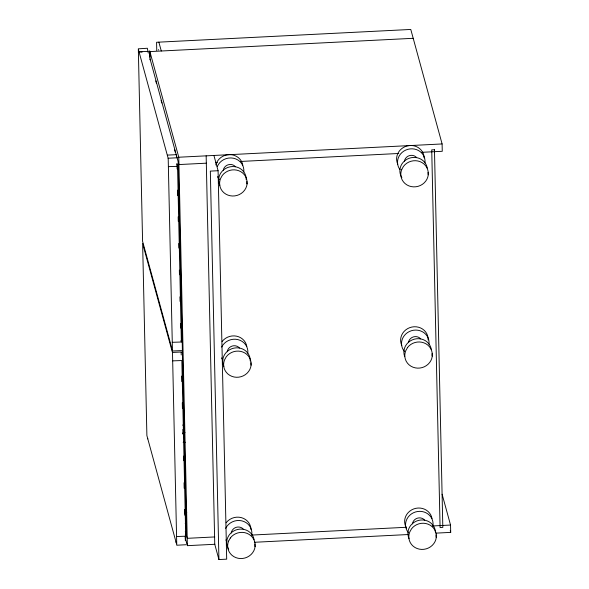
<?xml version="1.0" encoding="UTF-8"?>
<svg xmlns="http://www.w3.org/2000/svg" width="589" height="589" viewBox="0 0 589 589"><rect width="100%" height="100%" fill="white"/><g stroke="black" fill="none" stroke-linecap="round" stroke-linejoin="round"><path stroke-width="0.88" d="M138.297 48.828L147.346 48.261L148.288 53.084M251.024 365.202L250.951 361.793A13.79 12.943 -15.3 0 0 240.658 351.383A13.79 12.943 -15.3 0 0 226.272 356.757L224.578 359.827A13.834 12.98 -15.3 0 0 234.105 377.004A13.834 12.98 -15.3 0 0 251.098 365.209L250.973 362.736M401.764 169.426A13.834 12.98 -15.3 0 0 411.269 186.595A13.834 12.98 -15.3 0 0 428.269 174.8L428.144 172.334M158.588 49.594L158.382 49.991M181.611 350.58L172.496 351.007M185.918 544.737L176.796 545.23M168.226 158.227L177.355 157.771M172.525 352.45L181.655 351.986M181.022 340.479L181.368 342.01L177.539 166.312L176.928 164.073M176.567 536.535L185.726 536.196L181.839 360.534L172.68 360.873M401.75 169.426L403.472 166.378A13.79 12.943 -15.3 0 1 417.822 160.981A13.79 12.943 -15.3 0 1 428.107 171.392L428.196 174.8M228.591 541.1L230.321 538.051M407.485 347.65L405.762 350.691A13.834 12.98 -15.3 0 0 415.282 367.867A13.834 12.98 -15.3 0 0 432.282 356.073M143.51 245.981L143.429 246.416M184.541 513.527L186.765 512.364M185.115 515.625L186.595 514.845M171.789 349.336L171.708 349.77M177.525 166.341L168.38 166.65M184.077 432.849L183.017 433.033L184.077 432.981M181.346 342.01L172.268 342.312M140.616 52.119L142.096 52.046M413.206 38.307L149.878 51.582L150.055 59.842M149.812 57.243L149.665 50.816L178.776 157.226L442.103 143.952L442.265 151.292L421.695 152.323M206.467 163.175L178.938 164.567L150.04 58.915M215.567 162.719L217.474 162.623M240.297 161.467L398.79 153.479M218.092 170.722L210.339 171.112L218.931 559.55L226.691 559.16L218.092 170.722L213.917 155.452M182.612 425.111L184.438 425.015M183.238 442.229L184.836 442.148M183.267 442.354L185.101 442.265M214.742 536.94L187.214 538.324L185.285 531.285M251.334 535.092L406.498 527.273M432.193 525.977L450.541 525.049L450.703 532.39L436.022 533.126M185.211 537.742L187.376 545.664L214.904 544.273M254.352 542.285L408.501 534.517M184.364 433.902L182.723 433.718M183.172 432.407L185.005 432.532M184.364 434.034L182.723 433.666M143.436 244.671L143.385 244.258M171.716 348.033L171.657 347.613M147.78 438.901L147.684 438.474M176.015 542.248L175.956 541.828M148.251 51.39L139.21 51.758L139.129 52.193M442.103 143.952L410.783 29.45L156.578 42.268L156.762 50.529M442.111 494.237L450.541 525.049M450.224 530.63L450.703 532.39M158.861 42.15L161.283 51.007M155.776 80.907L156.505 83.557M161.091 100.344L161.82 102.994M174.624 149.812L175.353 152.463M218.931 559.55L214.757 544.28L206.157 155.842M185.321 534.694L185.726 536.196M432.157 353.606L432.208 356.073L432.135 352.664A13.79 12.943 -15.3 0 0 421.834 342.253A13.79 12.943 -15.3 0 0 407.448 347.628M436.169 534.871L436.221 537.337L436.147 533.928A13.79 12.943 -15.3 0 0 425.847 523.525A13.79 12.943 -15.3 0 0 411.461 528.9L409.775 531.963A13.834 12.98 -15.3 0 0 419.294 549.139A13.834 12.98 -15.3 0 0 436.294 537.345M246.96 181.464L247.012 183.93L246.938 180.521A13.79 12.943 -15.3 0 0 236.645 170.118A13.79 12.943 -15.3 0 0 222.259 175.493L220.566 178.555A13.834 12.98 -15.3 0 0 230.093 195.732A13.834 12.98 -15.3 0 0 247.085 183.937M254.985 544.008L255.037 546.474L254.963 543.065A13.79 12.943 -15.3 0 0 244.671 532.655A13.79 12.943 -15.3 0 0 230.284 538.029M178.776 157.226L187.376 545.664M178.231 161.968L186.499 535.732M176.994 163.484L177.112 168.977M177.583 190.129L177.701 195.644M178.172 216.796L178.276 221.398M178.762 243.471L178.865 248.065M179.35 270.137L179.454 274.739M179.947 296.812L180.043 301.406M180.536 323.479L180.639 328.08M181.169 352.237L181.228 354.968M181.699 376.069L181.817 381.584M182.288 402.743L182.413 408.258M182.877 429.41L182.98 434.012M183.466 456.085L183.569 460.679M184.062 482.752L184.18 488.274M184.651 509.426L184.769 514.941M185.24 536.093L185.344 540.65M176.582 157.285L176.457 154.664L167.49 155.113L167.409 155.555M404.569 351.618A13.834 12.98 -15.3 0 1 411.439 330.716A13.834 12.98 -15.3 0 1 428.983 344.138M401.779 345.434A13.834 12.98 -15.3 0 1 411.844 327.05A13.834 12.98 -15.3 0 1 428.137 339.949M404.709 356.588A13.834 12.98 -15.3 0 1 414.222 339.198A13.834 12.98 -15.3 0 1 431.258 349.321M408.449 342.607A6.913 6.494 -15.3 0 1 413.36 336.915A6.913 6.494 -15.3 0 1 420.656 338.859M221.648 347.09A13.834 12.98 -15.3 0 1 237.853 339.588A13.834 12.98 -15.3 0 1 247.8 353.267M222.841 360.093A13.834 12.98 -15.3 0 1 221.508 357.898M222.119 341.51A13.834 12.98 -15.3 0 1 236.498 336.164A13.834 12.98 -15.3 0 1 246.813 346.523M223.864 366.505A13.834 12.98 -15.3 0 1 233.929 348.121A13.834 12.98 -15.3 0 1 250.222 361.02M227.266 351.736A6.913 6.494 -15.3 0 1 232.184 346.052A6.913 6.494 -15.3 0 1 239.473 347.996M408.582 532.89A13.834 12.98 -15.3 0 1 415.451 511.988A13.834 12.98 -15.3 0 1 432.996 525.41M406.631 528.193A13.834 12.98 -15.3 0 1 413.669 508.955A13.834 12.98 -15.3 0 1 432.009 518.659M409.06 538.64A13.834 12.98 -15.3 0 1 418.676 520.359A13.834 12.98 -15.3 0 1 435.426 532.294M412.462 523.879A6.913 6.494 -15.3 0 1 417.373 518.187A6.913 6.494 -15.3 0 1 424.669 520.131M400.012 169.684A13.834 12.98 -15.3 0 1 407.853 149.326A13.834 12.98 -15.3 0 1 424.971 162.866M397.766 164.162A13.834 12.98 -15.3 0 1 407.382 145.881A13.834 12.98 -15.3 0 1 424.139 157.823M401.867 177.591A13.834 12.98 -15.3 0 1 408.913 158.353A13.834 12.98 -15.3 0 1 427.246 168.049M404.437 161.334A6.913 6.494 -15.3 0 1 409.348 155.643A6.913 6.494 -15.3 0 1 416.644 157.594M217.275 166.613A13.834 12.98 -15.3 0 1 233.399 158.22A13.834 12.98 -15.3 0 1 243.787 171.995M219.373 179.483A13.834 12.98 -15.3 0 1 217.496 176.626M215.817 164.927A13.834 12.98 -15.3 0 1 229.806 154.605A13.834 12.98 -15.3 0 1 242.801 165.251M219.852 185.233A13.834 12.98 -15.3 0 1 229.916 166.849A13.834 12.98 -15.3 0 1 246.209 179.748M223.253 170.464A6.913 6.494 -15.3 0 1 228.171 164.78A6.913 6.494 -15.3 0 1 235.46 166.724M225.661 528.355A13.834 12.98 -15.3 0 1 241.865 520.86A13.834 12.98 -15.3 0 1 251.812 534.54M226.853 541.365A13.834 12.98 -15.3 0 1 225.911 539.922M226.132 522.782A13.834 12.98 -15.3 0 1 241.387 517.635A13.834 12.98 -15.3 0 1 250.98 529.496M255.111 546.482A13.834 12.98 -15.3 0 1 238.118 558.269A13.834 12.98 -15.3 0 1 228.613 541.107M228.716 549.265A13.834 12.98 -15.3 0 1 235.755 530.026A13.834 12.98 -15.3 0 1 254.095 539.73M231.278 533.008A6.913 6.494 -15.3 0 1 236.196 527.324A6.913 6.494 -15.3 0 1 243.485 529.268M185.962 521.545L185.285 523.349L185.962 521.545M434.468 149.739L431.73 149.878L440.086 527.523L442.825 527.383L434.468 149.739M168.196 158.456L138.334 49.292L142.59 241.357L172.452 350.514L168.196 158.456M172.496 352.671L142.634 243.515L146.889 435.573L176.752 544.729L172.496 352.671"/></g></svg>
